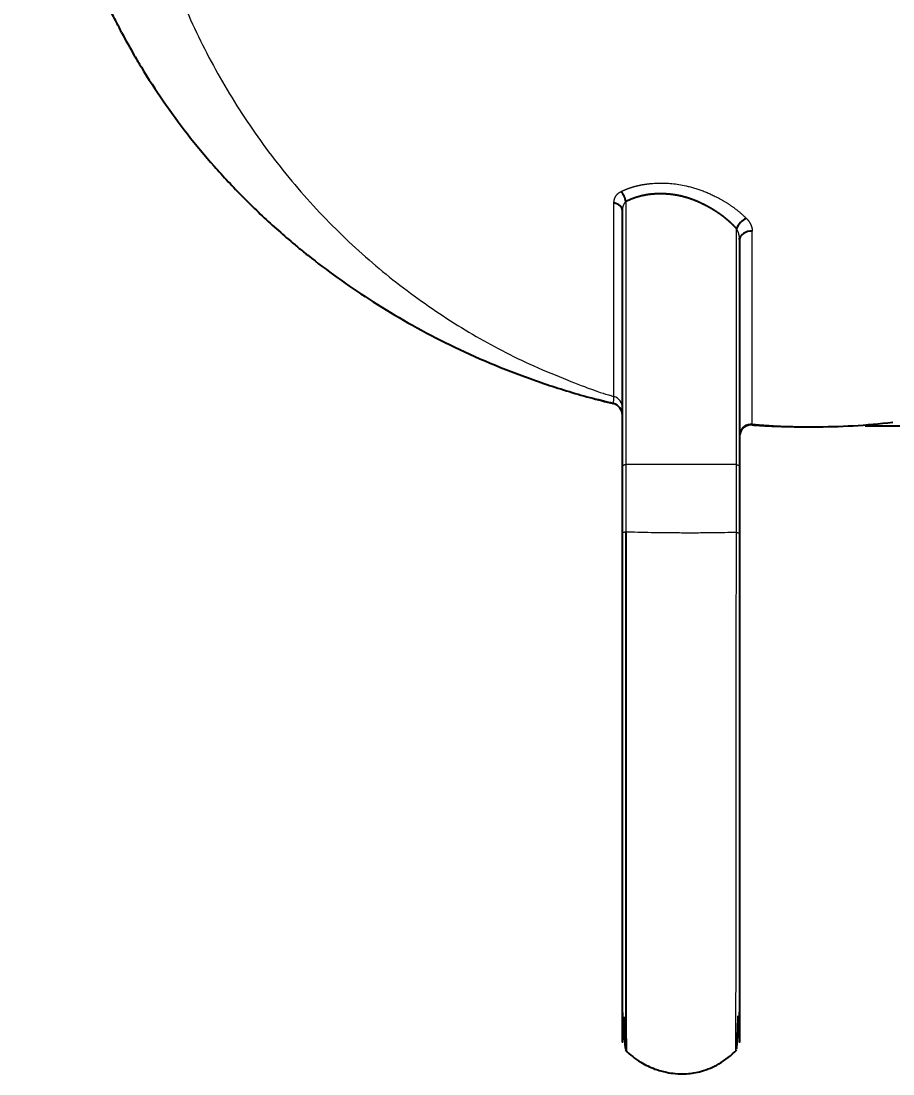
# Model space of a CAD drawing. Header units: millimetres. Extents: x 2068 to 2909, y 530 to 1125.
# Drawn here: x 2486.8 to 2531.5, y 926.6 to 980.6 of the extents above; entities that cross this region are included whole.
import ezdxf

# ---------------------------------------------------------------- set-up
doc = ezdxf.new("R2010")
doc.units = ezdxf.units.MM
doc.layers.add('DIM', color=3, linetype='Continuous', lineweight=9)
doc.styles.get("Standard").update_dxf_attribs({"font": 'arial.ttf'})
doc.dimstyles.new('ISO-25', dxfattribs={"dimtxt": 5, "dimasz": 5, "dimexe": 1.25, "dimexo": 0.625, "dimgap": 1.5, "dimtad": 1, "dimtih": 1, "dimtoh": 1, "dimdec": 1, "dimdsep": 46, "dimtxsty": 'Standard', "dimcen": 2.5, "dimclrd": 3, "dimclre": 3, "dimclrt": 4, "dimadec": 0, "dimazin": 0, "dimtfac": 1, "dimtdec": 1, "dimtmove": 0, "dimatfit": 3, "dimfxl": 1, "dimarcsym": 0})

# ---------------------------------------------------------------- blocks, each defined once
blk = doc.blocks.new('*D11')
at = {"layer": 'Defpoints', "color": 0, "transparency": 16777216}
for p in [(2529.437, 1031.743), (2629.609, 1031.743), (2529.437, 959.859)]:
    blk.add_point(p, dxfattribs=at)
at = {"layer": 'DIM', "color": 3, "lineweight": -2, "transparency": 16777216}
for p, q in [((2530.062, 1031.743), (2630.859, 1031.743)), ((2629.609, 1026.743), (2629.609, 999.854)), ((2629.609, 964.859), (2629.609, 991.748)), ((2530.062, 959.859), (2630.859, 959.859))]:
    blk.add_line(p, q, dxfattribs=at)
at = {"layer": 'DIM', "color": 3, "transparency": 16777216}
for points in [[(2628.776, 1026.743), (2630.442, 1026.743), (2629.609, 1031.743)], [(2628.776, 964.859), (2630.442, 964.859), (2629.609, 959.859)]]:
    blk.add_solid(points, dxfattribs=at)
at = {"layer": 'DIM', "color": 4, "transparency": 16777216, "insert": (2629.609, 995.801), "char_height": 5, "attachment_point": 5}
blk.add_mtext('71.9', dxfattribs=at)

msp = doc.modelspace()

# ---------------------------------------------------------------- linework, layer by layer
at = {"linetype": 'Continuous', "lineweight": 18}
msp.add_line((2517.189, 961.351), (2517.189, 971.28), dxfattribs=at)
at = {"linetype": 'Continuous', "lineweight": 25}
msp.add_line((2527.136, 959.801), (2527.39, 959.801), dxfattribs=at)
msp.add_arc((2527.39, 995.801), 36, 269.9967, 276.5235, dxfattribs=at)
for centre, major_axis, ratio, start_param, end_param in [((2517.381, 971.459), (0.268, -0.537), 0.614982, 1.059391, 2.063102), ((2517.019, 970.871), (0.6, 0), 0.710243, 0, 1.283501), ((2523.907, 970.074), (-0.421, -0.428), 0.516412, 4.108493, 5.417132), ((2524.225, 969.395), (-0.6, 0), 0.724183, 4.62596, 6.283237), ((2517.019, 960.408), (0.6, 0), 0.998379, 0, 1.319492), ((2524.223, 959.3), (-0.6, 0.001), 0.999873, 4.643104, 6.09473)]:
    msp.add_ellipse(centre, major_axis=major_axis, ratio=ratio, start_param=start_param, end_param=end_param, dxfattribs=at)
at = {"linetype": 'Continuous', "lineweight": 18}
for centre, major_axis, ratio, start_param, end_param in [((2524.281, 995.801), (0.006, 35.865), 0.000035, 3.160848, 3.90254), ((2517.019, 995.801), (0, -36), 0.016267, 0.257543, 0.294476), ((2517.019, 960.776), (0.6, 0), 0.997852, 0, 1.283502), ((2524.223, 959.345), (-0.6, 0.001), 0.999815, 4.627744, 6.093115), ((2524.228, 995.801), (-0.006, -36), 0.016438, 0.073421, 0.088761)]:
    msp.add_ellipse(centre, major_axis=major_axis, ratio=ratio, start_param=start_param, end_param=end_param, dxfattribs=at)
msp.add_rational_spline([(2492.244, 995.801), (2492.244, 969.33), (2516.912, 961.438), (2517.05, 961.394), (2517.189, 961.351)], [1, 0.805647305596, 1, 0.999584163139, 0.999185551151], degree=2, knots=[0, 0, 0, 0.769632, 0.769632, 1, 1, 1], dxfattribs=at)
at = {"linetype": 'Continuous', "lineweight": 25}
msp.add_rational_spline([(2491.967, 980.021), (2489.824, 984.569), (2486.816, 984.639)], [1, 0.851311459208, 1], degree=2, dxfattribs=at)
for points, degree, knots in [([(2491.962, 980.021), (2492.171, 979.626), (2492.389, 979.233), (2492.617, 978.842), (2492.735, 978.637), (2492.856, 978.434), (2493.333, 977.65), (2494.079, 976.498), (2495.32, 974.807), (2496.682, 973.161), (2498.165, 971.568), (2499.235, 970.548), (2500.066, 969.801), (2500.489, 969.431), (2500.996, 969.009), (2501.253, 968.8), (2501.382, 968.695), (2501.446, 968.644), (2501.479, 968.618), (2501.495, 968.605), (2501.503, 968.598), (2501.507, 968.595), (2501.509, 968.593), (2501.51, 968.593), (2501.511, 968.592), (2501.511, 968.592), (2501.511, 968.592), (2501.992, 968.208), (2502.494, 967.828), (2503.539, 967.075), (2504.083, 966.704), (2505.213, 965.974), (2505.8, 965.616), (2507.017, 964.917), (2507.647, 964.576), (2508.951, 963.917), (2509.626, 963.599), (2511.018, 962.989), (2511.736, 962.698), (2513.215, 962.148), (2513.977, 961.889), (2515.541, 961.409), (2516.345, 961.188), (2517.168, 960.988)], 3, [-0.046661, -0.046661, -0.046661, -0.046661, 0, 0, 0, 0.024356, 0.024356, 0.094045, 0.163734, 0.233423, 0.303112, 0.3728, 0.3728, 0.407645, 0.425067, 0.433778, 0.438134, 0.440312, 0.4414, 0.441945, 0.442217, 0.442353, 0.442421, 0.442455, 0.442472, 0.442472, 0.442489, 0.442489, 0.512178, 0.512178, 0.581867, 0.581867, 0.651556, 0.651556, 0.721245, 0.721245, 0.790933, 0.790933, 0.860622, 0.860622, 0.930311, 0.930311, 1, 1, 1, 1]), ([(2523.466, 969.963), (2523.46, 969.97), (2523.446, 969.985), (2523.426, 970.006), (2523.405, 970.028), (2523.385, 970.049), (2523.364, 970.071), (2523.343, 970.092), (2523.322, 970.113), (2523.301, 970.134), (2523.28, 970.154), (2523.259, 970.175), (2523.238, 970.195), (2523.216, 970.216), (2523.195, 970.236), (2523.173, 970.256), (2523.151, 970.276), (2523.13, 970.296), (2523.108, 970.315), (2523.086, 970.335), (2523.064, 970.354), (2523.041, 970.373), (2523.019, 970.392), (2522.997, 970.411), (2522.974, 970.43), (2522.952, 970.449), (2522.929, 970.467), (2522.907, 970.485), (2522.884, 970.504), (2522.861, 970.522), (2522.838, 970.54), (2522.816, 970.558), (2522.793, 970.575), (2522.77, 970.593), (2522.746, 970.61), (2522.723, 970.627), (2522.7, 970.644), (2522.677, 970.661), (2522.654, 970.678), (2522.63, 970.695), (2522.607, 970.712), (2522.583, 970.728), (2522.56, 970.744), (2522.536, 970.76), (2522.513, 970.776), (2522.489, 970.792), (2522.466, 970.808), (2522.442, 970.824), (2522.419, 970.839), (2522.395, 970.854), (2522.371, 970.87), (2522.348, 970.885), (2522.324, 970.9), (2522.3, 970.914), (2522.276, 970.929), (2522.253, 970.943), (2522.229, 970.958), (2522.205, 970.972), (2522.182, 970.986), (2522.158, 971), (2522.134, 971.014), (2522.11, 971.027), (2522.087, 971.041), (2522.063, 971.054), (2522.039, 971.068), (2522.016, 971.081), (2521.992, 971.094), (2521.968, 971.106), (2521.945, 971.119), (2521.921, 971.132), (2521.898, 971.144), (2521.874, 971.156), (2521.85, 971.169), (2521.827, 971.181), (2521.803, 971.192), (2521.78, 971.204), (2521.757, 971.216), (2521.733, 971.227), (2521.71, 971.239), (2521.686, 971.25), (2521.663, 971.261), (2521.64, 971.272), (2521.617, 971.283), (2521.593, 971.293), (2521.57, 971.304), (2521.547, 971.314), (2521.524, 971.324), (2521.501, 971.334), (2521.478, 971.344), (2521.455, 971.354), (2521.432, 971.364), (2521.409, 971.373), (2521.387, 971.383), (2521.364, 971.392), (2521.341, 971.401), (2521.319, 971.41), (2521.296, 971.419), (2521.273, 971.428), (2521.251, 971.436), (2521.228, 971.445), (2521.206, 971.453), (2521.184, 971.461), (2521.161, 971.469), (2521.139, 971.477), (2521.117, 971.485), (2521.095, 971.493), (2521.073, 971.5), (2521.051, 971.507), (2521.029, 971.515), (2521.007, 971.522), (2520.985, 971.529), (2520.964, 971.535), (2520.942, 971.542), (2520.921, 971.549), (2520.899, 971.555), (2520.878, 971.561), (2520.856, 971.567), (2520.835, 971.573), (2520.814, 971.579), (2520.793, 971.585), (2520.761, 971.593), (2520.718, 971.604), (2520.664, 971.617), (2520.61, 971.63), (2520.556, 971.642), (2520.502, 971.653), (2520.448, 971.663), (2520.393, 971.673), (2520.339, 971.682), (2520.285, 971.691), (2520.23, 971.699), (2520.175, 971.706), (2520.121, 971.713), (2520.066, 971.719), (2520.011, 971.725), (2519.957, 971.73), (2519.902, 971.734), (2519.847, 971.737), (2519.793, 971.74), (2519.738, 971.743), (2519.684, 971.744), (2519.63, 971.746), (2519.575, 971.746), (2519.521, 971.746), (2519.467, 971.745), (2519.414, 971.744), (2519.36, 971.741), (2519.307, 971.739), (2519.254, 971.735), (2519.201, 971.731), (2519.148, 971.727), (2519.096, 971.722), (2519.044, 971.716), (2518.992, 971.709), (2518.941, 971.702), (2518.889, 971.694), (2518.838, 971.686), (2518.788, 971.677), (2518.738, 971.667), (2518.687, 971.657), (2518.638, 971.646), (2518.588, 971.634), (2518.539, 971.622), (2518.49, 971.609), (2518.442, 971.596), (2518.394, 971.582), (2518.346, 971.567), (2518.298, 971.552), (2518.251, 971.535), (2518.204, 971.519), (2518.157, 971.502), (2518.111, 971.484), (2518.066, 971.465), (2518.02, 971.446), (2517.975, 971.426), (2517.931, 971.406), (2517.887, 971.384), (2517.843, 971.363), (2517.814, 971.348), (2517.8, 971.34)], 3, [0, 0, 0, 0, 0.005104, 0.010193, 0.015267, 0.020326, 0.02537, 0.0304, 0.035415, 0.040414, 0.0454, 0.05037, 0.055326, 0.060267, 0.065193, 0.070105, 0.075003, 0.079886, 0.084754, 0.089609, 0.094448, 0.099274, 0.104085, 0.108882, 0.113665, 0.118434, 0.123188, 0.127929, 0.132655, 0.137368, 0.142066, 0.146749, 0.151419, 0.156073, 0.160714, 0.165339, 0.169949, 0.174545, 0.179126, 0.183692, 0.188242, 0.192778, 0.197298, 0.201803, 0.206292, 0.210766, 0.215224, 0.219667, 0.224094, 0.228505, 0.2329, 0.23728, 0.241643, 0.245991, 0.250322, 0.254637, 0.258936, 0.263219, 0.267486, 0.271736, 0.275969, 0.280187, 0.284388, 0.288572, 0.29274, 0.296891, 0.301026, 0.305145, 0.309247, 0.313332, 0.317402, 0.321455, 0.325491, 0.329511, 0.333515, 0.337503, 0.341475, 0.34543, 0.349369, 0.353292, 0.357198, 0.361089, 0.364963, 0.368822, 0.372664, 0.37649, 0.3803, 0.384094, 0.387872, 0.391634, 0.395381, 0.399111, 0.402825, 0.406524, 0.410206, 0.413873, 0.417524, 0.421159, 0.424779, 0.428382, 0.43197, 0.435543, 0.439099, 0.44264, 0.446166, 0.449676, 0.45317, 0.456649, 0.460112, 0.46356, 0.466992, 0.470409, 0.47381, 0.477197, 0.480568, 0.483923, 0.487263, 0.490588, 0.493898, 0.497193, 0.500473, 0.508793, 0.517118, 0.525448, 0.533783, 0.542124, 0.550473, 0.558829, 0.567193, 0.575567, 0.583951, 0.592345, 0.600751, 0.609168, 0.617597, 0.626036, 0.634487, 0.642947, 0.651418, 0.659898, 0.668387, 0.676885, 0.68539, 0.693902, 0.702421, 0.710946, 0.719476, 0.72801, 0.736548, 0.745089, 0.753632, 0.762179, 0.770731, 0.779291, 0.787859, 0.796439, 0.805031, 0.813637, 0.822259, 0.830899, 0.839558, 0.848238, 0.856942, 0.86567, 0.874424, 0.883206, 0.892017, 0.900859, 0.909732, 0.918634, 0.927566, 0.936526, 0.945515, 0.954531, 0.963574, 0.972643, 0.981737, 0.990857, 1, 1, 1, 1]), ([(2517.619, 957.771), (2517.619, 960.681), (2517.619, 964.349), (2517.619, 965.765), (2517.619, 967.613), (2517.619, 968.135), (2517.619, 970.871)], 2, [0, 0, 0, 0.5, 0.5, 0.75, 0.75, 1, 1, 1]), ([(2523.625, 969.396), (2523.625, 969.401), (2523.625, 969.411), (2523.625, 969.428), (2523.624, 969.445), (2523.623, 969.458), (2523.623, 969.466), (2523.623, 969.467)], 3, [0, 0, 0, 0, 0.216918, 0.443713, 0.680408, 0.927022, 1, 1, 1, 1]), ([(2523.625, 969.396), (2523.625, 967.548), (2523.625, 965.698), (2523.624, 961.83), (2523.624, 959.812), (2523.624, 957.775)], 3, [0, 0, 0, 0, 0.479373, 0.479373, 1, 1, 1, 1]), ([(2517.134, 961.004), (2517.134, 961.003), (2517.137, 961.001), (2517.142, 960.998), (2517.148, 960.994), (2517.154, 960.991), (2517.159, 960.989), (2517.164, 960.988), (2517.167, 960.988), (2517.168, 960.988)], 3, [0, 0, 0, 0, 0.052151, 0.23, 0.399733, 0.561463, 0.715319, 0.861445, 1, 1, 1, 1]), ([(2523.634, 959.413), (2523.648, 959.486), (2523.696, 959.609), (2523.784, 959.716), (2523.832, 959.758)], 3, [0, 0, 0, 0, 0.533103, 1, 1, 1, 1]), ([(2524.266, 959.898), (2524.3, 959.896), (2524.369, 959.891), (2524.475, 959.884), (2524.586, 959.877), (2524.701, 959.871), (2524.82, 959.864), (2524.944, 959.857), (2525.072, 959.851), (2525.204, 959.845), (2525.341, 959.839), (2525.482, 959.833), (2525.627, 959.828), (2525.777, 959.823), (2525.931, 959.818), (2526.09, 959.814), (2526.253, 959.81), (2526.42, 959.807), (2526.592, 959.804), (2526.768, 959.802), (2526.95, 959.801), (2527.073, 959.801), (2527.136, 959.801)], 3, [0, 0, 0, 0, 0.035545, 0.072602, 0.111172, 0.151253, 0.192847, 0.235952, 0.28057, 0.326699, 0.374341, 0.423495, 0.47416, 0.526338, 0.580028, 0.63523, 0.691944, 0.75017, 0.809908, 0.871158, 0.933921, 1, 1, 1, 1]), ([(2517.619, 954.342), (2517.619, 954.917), (2517.619, 955.489), (2517.619, 956.632), (2517.619, 957.202), (2517.619, 957.77)], 3, [0, 0, 0, 0, 0.499591, 0.499591, 1, 1, 1, 1]), ([(2517.619, 929.774), (2517.619, 927.984), (2517.619, 928.309), (2517.619, 928.539), (2517.619, 929.682), (2517.619, 931.507), (2517.619, 934.704), (2517.619, 938.343), (2517.619, 942.622), (2517.619, 945.21), (2517.619, 948.314), (2517.619, 950.889), (2517.619, 954.342)], 2, [0, 0, 0, 0.125, 0.125, 0.25, 0.25, 0.5, 0.5, 0.75, 0.75, 0.875, 0.875, 1, 1, 1]), ([(2517.799, 954.405), (2517.799, 953.393), (2517.799, 952.364), (2517.8, 950.817), (2517.8, 950.3), (2517.8, 949.269), (2517.8, 948.754), (2517.8, 947.985), (2517.8, 947.729), (2517.8, 947.22), (2517.8, 946.966), (2517.8, 946.459), (2517.8, 946.207), (2517.8, 945.83), (2517.801, 945.705), (2517.801, 945.457), (2517.801, 945.333), (2517.801, 944.964), (2517.801, 944.721), (2517.801, 944.243), (2517.801, 944.008), (2517.801, 943.313), (2517.801, 942.864), (2517.801, 942.211), (2517.801, 941.996), (2517.801, 941.574), (2517.801, 941.366), (2517.801, 940.753), (2517.802, 939.962), (2517.802, 939.223), (2517.802, 938.689), (2517.802, 938.514), (2517.802, 938.17), (2517.802, 937.326), (2517.802, 936.556), (2517.803, 935.69), (2517.803, 935.41), (2517.803, 934.867), (2517.803, 934.34), (2517.803, 933.84), (2517.803, 933.472), (2517.803, 933.351), (2517.803, 933.11), (2517.804, 932.516), (2517.804, 931.952), (2517.804, 931.093), (2517.804, 930.685), (2517.805, 930.11), (2517.805, 929.924), (2517.805, 929.567), (2517.805, 929.223), (2517.805, 928.838), (2517.805, 928.631), (2517.806, 928.498), (2517.806, 928.435), (2517.806, 928.255), (2517.806, 928.095), (2517.806, 927.959), (2517.806, 927.913), (2517.806, 927.886), (2517.806, 927.873), (2517.806, 927.841), (2517.806, 927.827), (2517.806, 927.817), (2517.806, 927.817), (2517.806, 927.819)], 3, [0, 0, 0, 0, 0.069497, 0.069497, 0.104245, 0.104245, 0.138993, 0.138993, 0.156367, 0.156367, 0.173742, 0.173742, 0.191116, 0.191116, 0.199803, 0.199803, 0.20849, 0.20849, 0.225864, 0.225864, 0.243238, 0.243238, 0.277986, 0.277986, 0.295361, 0.295361, 0.312735, 0.312735, 0.347483, 0.382231, 0.382231, 0.399606, 0.399606, 0.41698, 0.486476, 0.486476, 0.521225, 0.521225, 0.555973, 0.590721, 0.590721, 0.608095, 0.608095, 0.62547, 0.694966, 0.694966, 0.764463, 0.764463, 0.799211, 0.799211, 0.833959, 0.868708, 0.886082, 0.886082, 0.903456, 0.903456, 0.938204, 0.955579, 0.964266, 0.964266, 0.972953, 0.972953, 0.990327, 0.990327, 1, 1, 1, 1]), ([(2523.623, 954.327), (2523.622, 950.852), (2523.622, 948.259), (2523.621, 945.177), (2523.621, 942.592), (2523.62, 938.332), (2523.619, 934.702), (2523.619, 931.505), (2523.618, 929.675), (2523.618, 928.527), (2523.618, 928.299), (2523.617, 927.978), (2523.618, 929.8)], 2, [0, 0, 0, 0.125, 0.125, 0.25, 0.25, 0.5, 0.5, 0.75, 0.75, 0.875, 0.875, 1, 1, 1]), ([(2517.695, 929.557), (2517.699, 929.437), (2517.708, 929.094), (2517.724, 928.613), (2517.746, 928.177), (2517.762, 927.959), (2517.771, 927.921), (2517.773, 927.918)], 3, [0, 0, 0, 0, 0.127638, 0.38729, 0.666959, 0.958366, 1, 1, 1, 1]), ([(2523.468, 927.904), (2523.469, 927.906), (2523.478, 927.937), (2523.493, 928.11), (2523.514, 928.456), (2523.532, 928.91), (2523.546, 929.304), (2523.553, 929.543), (2523.555, 929.596)], 3, [0, 0, 0, 0, 0.025776, 0.279214, 0.521754, 0.746168, 0.945436, 1, 1, 1, 1]), ([(2517.772, 927.854), (2518.013, 927.61), (2518.485, 927.235), (2519.224, 926.88), (2519.828, 926.711), (2520.371, 926.632), (2520.972, 926.621), (2521.739, 926.749), (2522.646, 927.135), (2523.204, 927.573), (2523.481, 927.863)], 3, [0, 0, 0, 0, 0.158099, 0.285123, 0.381998, 0.452777, 0.54278, 0.663917, 0.816579, 1, 1, 1, 1])]:
    msp.add_open_spline(points, degree=degree, knots=knots, dxfattribs=at)
at = {"linetype": 'Continuous', "lineweight": 18}
for points, knots in [([(2517.545, 971.858), (2517.553, 971.862), (2517.568, 971.87), (2517.592, 971.881), (2517.616, 971.892), (2517.639, 971.904), (2517.663, 971.915), (2517.687, 971.925), (2517.711, 971.936), (2517.736, 971.946), (2517.76, 971.957), (2517.784, 971.967), (2517.809, 971.977), (2517.834, 971.987), (2517.858, 971.996), (2517.883, 972.006), (2517.908, 972.015), (2517.933, 972.025), (2517.959, 972.034), (2517.984, 972.043), (2518.009, 972.051), (2518.035, 972.06), (2518.061, 972.068), (2518.086, 972.077), (2518.112, 972.085), (2518.138, 972.093), (2518.165, 972.101), (2518.191, 972.108), (2518.217, 972.116), (2518.244, 972.123), (2518.27, 972.13), (2518.297, 972.137), (2518.324, 972.144), (2518.351, 972.151), (2518.378, 972.157), (2518.405, 972.164), (2518.432, 972.17), (2518.46, 972.176), (2518.487, 972.182), (2518.515, 972.188), (2518.543, 972.194), (2518.57, 972.199), (2518.598, 972.205), (2518.626, 972.21), (2518.655, 972.215), (2518.683, 972.22), (2518.711, 972.225), (2518.74, 972.229), (2518.769, 972.234), (2518.797, 972.238), (2518.826, 972.242), (2518.855, 972.246), (2518.884, 972.25), (2518.914, 972.254), (2518.943, 972.257), (2518.972, 972.261), (2519.002, 972.264), (2519.032, 972.267), (2519.062, 972.27), (2519.199, 972.283), (2519.444, 972.298), (2519.802, 972.297), (2520.161, 972.274), (2520.521, 972.227), (2520.835, 972.166), (2521.102, 972.101), (2521.322, 972.039), (2521.539, 971.969), (2521.753, 971.892), (2521.965, 971.807), (2522.175, 971.714), (2522.384, 971.613), (2522.54, 971.531), (2522.648, 971.471), (2522.708, 971.438), (2522.767, 971.404), (2522.826, 971.369), (2522.884, 971.334), (2522.941, 971.298), (2522.998, 971.263), (2523.054, 971.226), (2523.109, 971.19), (2523.164, 971.152), (2523.219, 971.115), (2523.272, 971.077), (2523.326, 971.038), (2523.378, 970.999), (2523.43, 970.96), (2523.482, 970.92), (2523.532, 970.88), (2523.583, 970.839), (2523.632, 970.798), (2523.682, 970.756), (2523.73, 970.714), (2523.778, 970.671), (2523.826, 970.628), (2523.872, 970.584), (2523.919, 970.54), (2523.949, 970.511), (2523.964, 970.496)], [0, 0, 0, 0, 0.004437, 0.008864, 0.013284, 0.017695, 0.022099, 0.026494, 0.030883, 0.035264, 0.039638, 0.044006, 0.048367, 0.052722, 0.057071, 0.061414, 0.065752, 0.070085, 0.074412, 0.078736, 0.083055, 0.087369, 0.09168, 0.095987, 0.100291, 0.104592, 0.10889, 0.113186, 0.117479, 0.12177, 0.126059, 0.130347, 0.134634, 0.13892, 0.143204, 0.147489, 0.151773, 0.156058, 0.160342, 0.164628, 0.168914, 0.173201, 0.17749, 0.181781, 0.186073, 0.190368, 0.194665, 0.198964, 0.203267, 0.207573, 0.211883, 0.216196, 0.220513, 0.224835, 0.229161, 0.233492, 0.237828, 0.242169, 0.246516, 0.250869, 0.302005, 0.351889, 0.401048, 0.450038, 0.49943, 0.530134, 0.560703, 0.591264, 0.621944, 0.652871, 0.684165, 0.715946, 0.748326, 0.757958, 0.767574, 0.777177, 0.786769, 0.796352, 0.80593, 0.815504, 0.825077, 0.834651, 0.84423, 0.853815, 0.863409, 0.873015, 0.882634, 0.892269, 0.901924, 0.911599, 0.921297, 0.931021, 0.940774, 0.950556, 0.960371, 0.970221, 0.980107, 0.990033, 1, 1, 1, 1]), ([(2517.189, 971.28), (2517.189, 971.285), (2517.189, 971.294), (2517.19, 971.309), (2517.19, 971.323), (2517.191, 971.337), (2517.193, 971.35), (2517.194, 971.364), (2517.196, 971.378), (2517.198, 971.391), (2517.2, 971.405), (2517.202, 971.418), (2517.205, 971.431), (2517.208, 971.444), (2517.211, 971.457), (2517.215, 971.47), (2517.218, 971.482), (2517.223, 971.495), (2517.227, 971.507), (2517.231, 971.519), (2517.236, 971.532), (2517.241, 971.544), (2517.246, 971.556), (2517.252, 971.567), (2517.258, 971.579), (2517.264, 971.591), (2517.27, 971.602), (2517.278, 971.617), (2517.289, 971.634), (2517.303, 971.654), (2517.317, 971.674), (2517.332, 971.692), (2517.348, 971.711), (2517.364, 971.728), (2517.381, 971.745), (2517.399, 971.762), (2517.418, 971.777), (2517.437, 971.792), (2517.457, 971.807), (2517.478, 971.821), (2517.5, 971.834), (2517.522, 971.846), (2517.537, 971.854), (2517.545, 971.858)], [0, 0, 0, 0, 0.020098, 0.040098, 0.060005, 0.079822, 0.099554, 0.119202, 0.138772, 0.158267, 0.177691, 0.197047, 0.21634, 0.235574, 0.254752, 0.273878, 0.292957, 0.311992, 0.330987, 0.349947, 0.368875, 0.387775, 0.406651, 0.425508, 0.44435, 0.46318, 0.482002, 0.500821, 0.535641, 0.570117, 0.604276, 0.638144, 0.671752, 0.705126, 0.738298, 0.771296, 0.804152, 0.836895, 0.869556, 0.902166, 0.934756, 0.967357, 1, 1, 1, 1]), ([(2517.8, 971.34), (2517.798, 971.339), (2517.793, 971.335), (2517.786, 971.329), (2517.779, 971.323), (2517.772, 971.317), (2517.765, 971.31), (2517.758, 971.304), (2517.751, 971.296), (2517.745, 971.289), (2517.738, 971.281), (2517.732, 971.273), (2517.726, 971.265), (2517.72, 971.257), (2517.714, 971.248), (2517.708, 971.239), (2517.702, 971.23), (2517.697, 971.22), (2517.691, 971.21), (2517.686, 971.2), (2517.681, 971.19), (2517.676, 971.179), (2517.672, 971.168), (2517.667, 971.157), (2517.663, 971.145), (2517.658, 971.131), (2517.652, 971.113), (2517.646, 971.092), (2517.64, 971.069), (2517.635, 971.045), (2517.63, 971.019), (2517.627, 970.992), (2517.623, 970.964), (2517.621, 970.934), (2517.62, 970.903), (2517.619, 970.882), (2517.619, 970.871)], [0, 0, 0, 0, 0.01775, 0.03574, 0.053975, 0.072459, 0.091196, 0.110191, 0.129446, 0.148965, 0.168752, 0.188808, 0.209137, 0.229742, 0.250623, 0.271784, 0.293226, 0.31495, 0.336959, 0.359254, 0.381836, 0.404706, 0.427865, 0.451313, 0.475053, 0.499083, 0.539798, 0.582624, 0.627557, 0.674589, 0.723709, 0.774902, 0.82815, 0.883432, 0.940724, 1, 1, 1, 1]), ([(2517.8, 971.34), (2517.8, 969.107), (2517.8, 966.872), (2517.799, 964.068), (2517.799, 963.506), (2517.799, 962.382), (2517.799, 960.694), (2517.799, 958.998), (2517.799, 957.862)], [0, 0, 0, 0, 0.5, 0.5, 0.625, 0.625, 0.75, 1, 1, 1, 1]), ([(2523.462, 957.862), (2523.462, 958.881), (2523.463, 960.404), (2523.463, 961.92), (2523.464, 962.676), (2523.464, 962.929), (2523.464, 963.433), (2523.465, 965.7), (2523.466, 967.958), (2523.466, 969.963)], [0, 0, 0, 0, 0.25, 0.375, 0.375, 0.4375, 0.4375, 0.5, 1, 1, 1, 1]), ([(2523.623, 969.467), (2523.623, 969.472), (2523.622, 969.483), (2523.62, 969.5), (2523.618, 969.52), (2523.615, 969.546), (2523.61, 969.577), (2523.603, 969.613), (2523.595, 969.649), (2523.585, 969.685), (2523.574, 969.722), (2523.562, 969.758), (2523.55, 969.792), (2523.537, 969.825), (2523.523, 969.855), (2523.509, 969.885), (2523.495, 969.912), (2523.481, 969.938), (2523.471, 969.955), (2523.466, 969.963)], [0, 0, 0, 0, 0.026075, 0.063927, 0.103192, 0.14387, 0.214863, 0.286109, 0.357574, 0.429223, 0.504102, 0.576162, 0.645374, 0.711715, 0.77517, 0.835728, 0.893384, 0.94814, 1, 1, 1, 1]), ([(2523.964, 970.496), (2523.968, 970.492), (2523.976, 970.485), (2523.987, 970.473), (2523.998, 970.462), (2524.009, 970.45), (2524.02, 970.438), (2524.03, 970.426), (2524.04, 970.414), (2524.05, 970.402), (2524.06, 970.39), (2524.07, 970.378), (2524.079, 970.366), (2524.089, 970.354), (2524.098, 970.341), (2524.107, 970.329), (2524.115, 970.316), (2524.124, 970.304), (2524.132, 970.291), (2524.14, 970.278), (2524.148, 970.266), (2524.155, 970.253), (2524.163, 970.24), (2524.17, 970.226), (2524.177, 970.213), (2524.184, 970.2), (2524.19, 970.187), (2524.199, 970.169), (2524.209, 970.147), (2524.22, 970.121), (2524.23, 970.094), (2524.239, 970.068), (2524.247, 970.041), (2524.254, 970.015), (2524.26, 969.988), (2524.265, 969.962), (2524.27, 969.935), (2524.273, 969.909), (2524.276, 969.882), (2524.277, 969.855), (2524.277, 969.837), (2524.277, 969.828)], [0, 0, 0, 0, 0.019031, 0.03805, 0.057061, 0.076067, 0.095071, 0.114076, 0.133087, 0.152106, 0.171137, 0.190182, 0.209246, 0.228332, 0.247442, 0.266581, 0.285751, 0.304957, 0.3242, 0.343484, 0.362813, 0.38219, 0.401618, 0.421099, 0.440638, 0.460238, 0.479901, 0.49963, 0.538215, 0.576695, 0.615093, 0.653434, 0.691742, 0.730042, 0.768358, 0.806716, 0.84514, 0.883656, 0.922288, 0.961061, 1, 1, 1, 1]), ([(2523.461, 957.862), (2523.129, 957.862), (2522.269, 957.862), (2520.627, 957.862), (2519.013, 957.862), (2518.143, 957.862), (2517.8, 957.862)], [0, 0, 0, 0, 0.231654, 0.501583, 0.771513, 1, 1, 1, 1]), ([(2523.459, 954.39), (2523.281, 954.384), (2523.084, 954.378), (2522.656, 954.369), (2522.425, 954.365), (2522.062, 954.361), (2521.938, 954.36), (2521.686, 954.358), (2521.559, 954.357), (2521.3, 954.356), (2521.17, 954.356), (2520.907, 954.356), (2520.643, 954.357), (2520.378, 954.358), (2520.115, 954.36), (2519.983, 954.361), (2519.724, 954.364), (2519.595, 954.366), (2519.343, 954.369), (2519.219, 954.372), (2518.856, 954.378), (2518.626, 954.383), (2518.192, 954.395), (2517.987, 954.401), (2517.799, 954.407)], [0, 0, 0, 0, 0.125, 0.125, 0.25, 0.25, 0.3125, 0.3125, 0.375, 0.375, 0.4375, 0.4375, 0.5, 0.5625, 0.5625, 0.625, 0.625, 0.6875, 0.6875, 0.75, 0.75, 0.875, 0.875, 1, 1, 1, 1]), ([(2523.436, 927.817), (2523.436, 927.817), (2523.436, 927.817), (2523.436, 927.823), (2523.436, 927.837), (2523.436, 927.869), (2523.436, 927.881), (2523.436, 927.908), (2523.437, 927.953), (2523.437, 928.088), (2523.437, 928.247), (2523.438, 928.427), (2523.438, 928.49), (2523.438, 928.622), (2523.438, 928.829), (2523.439, 929.214), (2523.44, 929.557), (2523.44, 929.914), (2523.44, 930.1), (2523.441, 930.674), (2523.442, 931.083), (2523.443, 931.942), (2523.443, 932.393), (2523.444, 933.099), (2523.444, 933.339), (2523.445, 933.829), (2523.446, 934.33), (2523.446, 934.856), (2523.447, 935.399), (2523.447, 935.678), (2523.448, 936.545), (2523.449, 937.314), (2523.449, 938.157), (2523.45, 938.501), (2523.45, 938.676), (2523.45, 939.21), (2523.451, 939.948), (2523.451, 940.739), (2523.452, 941.351), (2523.452, 941.559), (2523.452, 941.981), (2523.452, 942.195), (2523.453, 942.849), (2523.453, 943.298), (2523.454, 943.992), (2523.454, 944.227), (2523.454, 944.705), (2523.454, 944.948), (2523.454, 945.317), (2523.455, 945.44), (2523.455, 945.689), (2523.455, 946.063), (2523.455, 946.442), (2523.455, 946.949), (2523.456, 947.203), (2523.456, 947.712), (2523.456, 947.968), (2523.456, 948.737), (2523.457, 949.252), (2523.457, 950.284), (2523.458, 950.8), (2523.459, 952.348), (2523.459, 953.377), (2523.46, 954.39)], [0, 0, 0, 0, 0.001472, 0.001472, 0.01899, 0.01899, 0.027749, 0.027749, 0.036508, 0.054026, 0.089062, 0.089062, 0.10658, 0.10658, 0.124098, 0.159134, 0.19417, 0.19417, 0.229206, 0.229206, 0.299278, 0.299278, 0.369351, 0.369351, 0.404387, 0.404387, 0.439423, 0.474459, 0.474459, 0.509495, 0.509495, 0.579567, 0.597085, 0.597085, 0.614603, 0.614603, 0.649639, 0.684675, 0.684675, 0.702193, 0.702193, 0.719711, 0.719711, 0.754747, 0.754747, 0.772265, 0.772265, 0.789784, 0.789784, 0.798543, 0.798543, 0.807302, 0.82482, 0.82482, 0.842338, 0.842338, 0.859856, 0.859856, 0.894892, 0.894892, 0.929928, 0.929928, 1, 1, 1, 1])]:
    msp.add_open_spline(points, degree=3, knots=knots, dxfattribs=at)
at = {"linetype": 'Continuous', "lineweight": 25}
for points, degree in [([(2523.623, 969.468), (2523.636, 969.478)], 1), ([(2516.161, 961.257), (2516.485, 961.171), (2516.811, 961.089), (2517.137, 961.012)], 3), ([(2523.624, 957.774), (2523.623, 956.632), (2523.623, 955.483), (2523.623, 954.327)], 3)]:
    msp.add_open_spline(points, degree=degree, dxfattribs=at)
at = {"linetype": 'Continuous', "lineweight": 18}
for points, weights in [([(2524.275, 959.943), (2525.828, 959.801), (2527.388, 959.801)], [0.990004488271, 0.99029573184, 0.992537982491]), ([(2517.8, 957.862), (2517.619, 957.824), (2517.619, 957.77)], [0.999756520925, 0.921634460021, 0.999831361696]), ([(2523.462, 957.862), (2523.624, 957.825), (2523.624, 957.775)], [1, 0.930145584117, 1]), ([(2517.799, 954.407), (2517.619, 954.381), (2517.619, 954.342)], [1, 0.922012916399, 1]), ([(2523.459, 954.39), (2523.623, 954.363), (2523.623, 954.327)], [0.999839500215, 0.929176261574, 0.99993755003])]:
    msp.add_rational_spline(points, weights, degree=2, dxfattribs=at)
for points in [[(2517.8, 957.862), (2517.8, 957.289), (2517.8, 956.14), (2517.8, 954.985), (2517.8, 954.405)], [(2523.459, 954.39), (2523.459, 954.972), (2523.46, 956.132), (2523.461, 957.286), (2523.461, 957.862)]]:
    msp.add_open_spline(points, degree=3, dxfattribs=at)

# ---------------------------------------------------------------- dimensions: what is measured, and where the dimension line sits
at = {"layer": 'DIM'}
dim = msp.add_linear_dim(base=(2629.609, 1031.743), p1=(2529.437, 959.859), p2=(2529.437, 1031.743), angle=90, dimstyle='ISO-25', override={"dimtad": 0, "dimcen": 5, "dimfxl": 1.25}, dxfattribs=at)
dim.commit()
dim.dimension.update_dxf_attribs({"geometry": '*D11', "text_midpoint": (2629.609, 995.801), "dimtype": 160})

doc.saveas('drawing.dxf')
